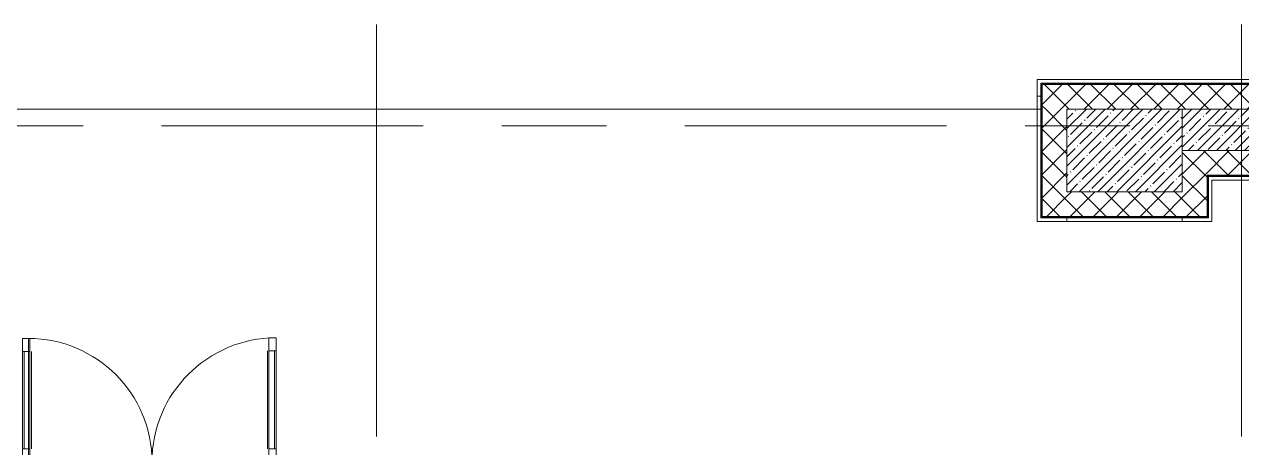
# Model space of a CAD drawing. Header units: millimetres. Extents: x 81671 to 282875, y -8553 to 29000.
# Drawn here: x 113824 to 121210, y 19348 to 21915 of the extents above; entities that cross this region are included whole.
import ezdxf

# ---------------------------------------------------------------- set-up
doc = ezdxf.new("R2010")
doc.units = ezdxf.units.MM
doc.linetypes.add('Осевая', pattern=[3175, 635, -476.25, 1587.5, -476.25])
for name, color, linetype, lineweight in [('A-DETL-GENF', 7, 'Continuous', 9), ('A-DOOR', 7, 'Continuous', 9), ('A-DOOR-1', 7, 'Continuous', 13), ('A-WALL', 7, 'Continuous', 9), ('I-WALL', 7, 'Continuous', 9), ('S-COLS', 7, 'Continuous', 9), ('Оси', 7, 'Continuous', 9), ('Оси-2', 7, 'Осевая', 9)]:
    doc.layers.add(name, color=color, linetype=linetype, lineweight=lineweight)
for name, color, linetype, lineweight, true_color in [('A-FLOR-1', 7, 'Continuous', 9, 0x787878), ('A-WALL-1', 9, 'Continuous', 9, 0x808080), ('A-WALL-FNSH-1', 9, 'Continuous', 9, 0x808080), ('S-COLS-1', 9, 'Continuous', 9, 0x808080)]:
    doc.layers.add(name, color=color, linetype=linetype, lineweight=lineweight, true_color=true_color)
pattern_1 = [(45, (0, 0), (-70.71068, 70.71068), []), (135, (0, 0), (-70.71068, -70.71068), [])]

# ---------------------------------------------------------------- blocks, each defined once
blk = doc.blocks.new('Дверь_Витражная_СКБ_2Ст - ВН-5-31911725-План отделки полов с раскладкой материалов 1 этажа в осях 23_1-33')
at = {"layer": 'A-DETL-GENF'}
for p, q in [((-788, 770), (-743, 770)), ((-788, 770), (-788, 20)), ((-743, 770), (-788, 770)), ((-788, 770), (-788, 20)), ((-743, 770), (-743, 20)), ((-743, 20), (-743, 770)), ((752, 774), (707, 774)), ((707, 774), (707, 20)), ((752, 774), (707, 774)), ((707, 774), (707, 20)), ((752, 774), (752, 20)), ((752, 20), (752, 774)), ((-788, 690), (-743, 690)), ((-778, 690), (-778, 100)), ((-734, 690), (-734, 100)), ((698, 694), (698, 100)), ((752, 694), (707, 694)), ((742, 694), (742, 100)), ((-788, 100), (-743, 100)), ((752, 100), (707, 100)), ((-860, 20), (-860, 17)), ((-752, 20), (-860, 20)), ((-752, 20), (-860, 20)), ((-860, 20), (-860, 17)), ((-743, 20), (-788, 20)), ((-788, 20), (-743, 20)), ((-752, 17), (-752, 20)), ((-752, 17), (-752, 20)), ((707, 20), (752, 20)), ((707, 20), (752, 20)), ((752, 17), (752, 20)), ((752, 20), (860, 20)), ((752, 20), (752, 17)), ((860, 20), (752, 20)), ((860, 20), (860, 17)), ((860, 17), (860, 20))]:
    blk.add_line(p, q, dxfattribs=at)
at = {"layer": 'A-DOOR'}
for p, q in [((-752, 770), (-752, 20)), ((752, 774), (752, 20))]:
    blk.add_line(p, q, dxfattribs=at)
for centre, radius, start, end in [((-752, 20), 750, 360, 90), ((752, 20), 754, 90, 180)]:
    blk.add_arc(centre, radius, start, end, dxfattribs=at)
at = {"layer": 'A-DOOR-1'}
for p, q in [((-752, 0), (-860, 0)), ((-860, 0), (-860, -40)), ((-752, -40), (-752, 0)), ((860, 0), (752, 0)), ((752, 0), (752, -40)), ((860, -40), (860, 0)), ((-860, -40), (-752, -40)), ((752, -40), (860, -40))]:
    blk.add_line(p, q, dxfattribs=at)
blk = doc.blocks.new('BSC_Колонна _Прямоугольная - 700х500-23282984-План отделки полов с раскладкой материалов 1 этажа в осях 23_1-33')
at = {"layer": 'S-COLS'}
h = blk.add_hatch(dxfattribs=at)
h.set_pattern_fill('FP_53', color=256, style=0, pattern_type=2)
h.set_pattern_definition([(45, (-120500, -21150), (-57.024626, 57.024626), []), (45, (-120442.975, -21150), (-57.024626, 57.024626), [100.806, -20.161, 3.353, -16.808])])
h.paths.add_polyline_path([(-350, -250), (350, -250), (350, 250), (-350, 250)])
at = {"layer": 'S-COLS-1'}
for p, q in [((350, 250), (-350, 250)), ((-350, 250), (-350, -250)), ((350, -250), (350, 250)), ((-350, -250), (350, -250))]:
    blk.add_line(p, q, dxfattribs=at)

msp = doc.modelspace()

# ---------------------------------------------------------------- hatches: boundary and pattern name
at = {"layer": 'A-WALL'}
h = msp.add_hatch(dxfattribs=at)
h.set_pattern_fill('FP_5', color=256, style=0, pattern_type=2)
h.set_pattern_definition(pattern_1)
h.paths.add_polyline_path([(125080, 21400), (125080, 21550), (120000, 21550), (120000, 21400), (124444.4, 21400)])
h = msp.add_hatch(dxfattribs=at)
h.set_pattern_fill('FP_5', color=256, style=0, pattern_type=2)
h.set_pattern_definition(pattern_1)
h.paths.add_polyline_path([(120150, 20750), (120150, 21400), (120000, 21400), (120000, 20750)])
h = msp.add_hatch(dxfattribs=at)
h.set_pattern_fill('FP_5', color=256, style=0, pattern_type=2)
h.set_pattern_definition(pattern_1)
h.paths.add_polyline_path([(121000, 20750), (121000, 21150), (120850, 21150), (120850, 20750)])
h = msp.add_hatch(dxfattribs=at)
h.set_pattern_fill('FP_5', color=256, style=0, pattern_type=2)
h.set_pattern_definition(pattern_1)
h.paths.add_polyline_path([(124444.4, 21000), (124830, 21000), (124830, 21150), (121000, 21150), (121000, 21000), (121780.6, 21000)])
h = msp.add_hatch(dxfattribs=at)
h.set_pattern_fill('FP_5', color=256, style=0, pattern_type=2)
h.set_pattern_definition(pattern_1)
h.paths.add_polyline_path([(120850, 20750), (120850, 20900), (120150, 20900), (120150, 20750), (120448.7, 20750)])
at = {"layer": 'I-WALL'}
h = msp.add_hatch(dxfattribs=at)
h.set_pattern_fill('FP_2', color=256, style=0, pattern_type=2)
h.set_pattern_definition([(45, (0, 0), (-57.024626, 57.024626), []), (45, (57.025, 0), (-57.024626, 57.024626), [100.806, -20.161, 3.353, -16.808])])
h.paths.add_polyline_path([(124830, 21150), (124830, 21400), (120850, 21400), (120850, 21150), (124444.4, 21150)])

# ---------------------------------------------------------------- linework, layer by layer
at = {"layer": 'A-FLOR-1'}
msp.add_line((119970, 21400), (111272.2, 21400), dxfattribs=at)
at = {"layer": 'A-WALL'}
for p, q in [((119970, 21580), (125260, 21580)), ((119970, 20720), (119970, 21580)), ((119997, 21553), (125233, 21553)), ((119997, 20747), (119997, 21553)), ((120000, 21550), (125230, 21550)), ((120000, 20750), (120000, 21550)), ((119992, 21479), (119970, 21479)), ((119992, 21400), (119970, 21400)), ((124680, 21000), (121000, 21000)), ((121000, 20750), (121000, 21000)), ((124677, 20997), (121003, 20997)), ((121003, 20747), (121003, 20997)), ((121008, 20997), (121008, 20992)), ((124672, 20970), (121030, 20970)), ((121030, 20970), (121030, 20720)), ((121030, 20720), (119970, 20720)), ((121003, 20747), (119997, 20747)), ((121000, 20750), (120000, 20750)), ((120150, 20742), (120150, 20720)), ((120850, 20720), (120850, 20742))]:
    msp.add_line(p, q, dxfattribs=at)
at = {"layer": 'A-WALL-1'}
for p, q in [((124830, 21400), (120850, 21400)), ((120850, 21400), (125080, 21400)), ((120850, 21150), (124830, 21150))]:
    msp.add_line(p, q, dxfattribs=at)
at = {"layer": 'A-WALL-FNSH-1'}
for p, q in [((125238, 21558), (119992, 21558)), ((119992, 21558), (119992, 20742)), ((121008, 20992), (124672, 20992)), ((121008, 20742), (121008, 20992)), ((119992, 20742), (121008, 20742))]:
    msp.add_line(p, q, dxfattribs=at)
at = {"layer": 'Оси'}
for p, q in [((115960, 19415.1), (115960, 21915.1)), ((121210, 19415.1), (121210, 21915.1))]:
    msp.add_line(p, q, dxfattribs=at)
at = {"layer": 'Оси-2'}
for p, q in [((84970.8, 21300), (122580, 21300)), ((115960, 593.7), (115960, 19415.1)), ((121210, 593.7), (121210, 19415.1))]:
    msp.add_line(p, q, dxfattribs=at)

# ---------------------------------------------------------------- block references
at = {"layer": 'A-DOOR'}
msp.add_blockref('Дверь_Витражная_СКБ_2Ст - ВН-5-31911725-План отделки полов с раскладкой материалов 1 этажа в осях 23_1-33', (114600.4, 19240), dxfattribs=at)
at = {"layer": 'S-COLS'}
msp.add_blockref('BSC_Колонна _Прямоугольная - 700х500-23282984-План отделки полов с раскладкой материалов 1 этажа в осях 23_1-33', (120500, 21150), dxfattribs=at)

doc.saveas('drawing.dxf')
